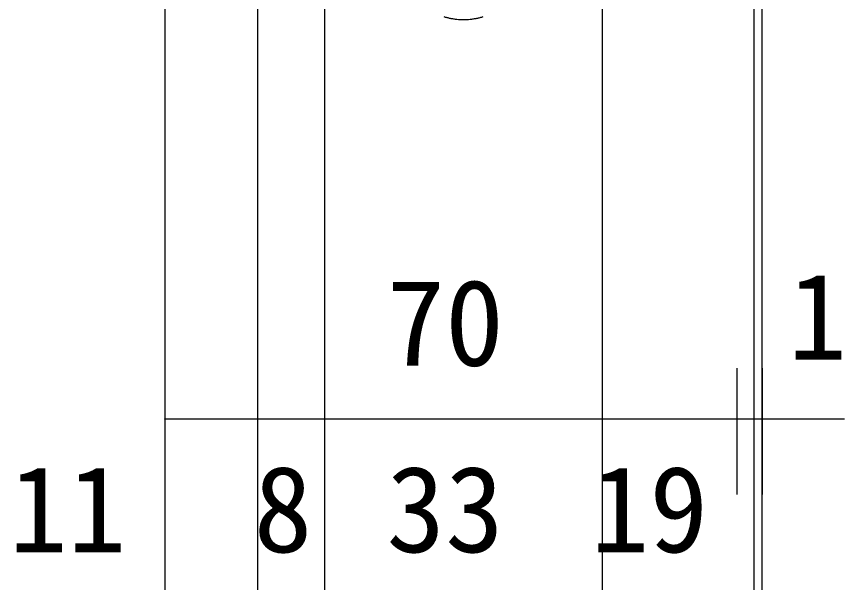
# Model space of a CAD drawing. Units: millimetres, scale not verified. Extents: x -800 to 800, y -554 to 554.
# Drawn here: x -230.5 to -132.1, y 258.2 to 325.4 of the extents above; entities that cross this region are included whole.
import ezdxf
from ezdxf.enums import TextEntityAlignment as Align

# ---------------------------------------------------------------- set-up
doc = ezdxf.new("R2010")
doc.units = ezdxf.units.MM
doc.header["$LTSCALE"] = 4
doc.layers.add('2-0', color=7, linetype='Continuous', lineweight=25)
doc.styles.add('ＭＳ ゴシック', font='')
doc.styles.get('ＭＳ ゴシック').set_extended_font_data('MS Gothic')

msp = doc.modelspace()

# ---------------------------------------------------------------- linework, layer by layer
at = {"layer": '2-0'}
for p, q in [((-212.886, 412.176), (-212.886, 153.471)), ((-142.885, 397.675), (-142.885, 153.471)), ((-141.887, 153.471), (-141.887, 397.673)), ((-201.887, 376.175), (-201.887, 153.471)), ((-193.885, 153.471), (-193.885, 367.876)), ((-160.887, 367.876), (-160.887, 153.471)), ((-212.886, 283.651), (-212.886, 268.651)), ((-144.885, 283.651), (-144.885, 268.651)), ((-141.887, 283.651), (-141.887, 268.651)), ((-212.886, 277.651), (-132.1, 277.651)), ((-212.848, 277.655), (-212.848, 277.651))]:
    msp.add_line(p, q, dxfattribs=at)
for centre, radius, start, end in [((-177.408, 332.915), 7.838, 252.71891, 255.56791), ((-177.405, 332.924), 7.847, 255.56824, 258.43247), ((-177.401, 332.945), 7.868, 258.43287, 261.31076), ((-177.396, 332.98), 7.903, 261.31123, 264.20055), ((-177.391, 333.031), 7.955, 264.20109, 267.09895), ((-177.387, 333.102), 8.026, 267.09956, 270.00246), ((-177.385, 333.107), 8.031, 269.99755, 272.89863), ((-177.382, 333.036), 7.96, 272.89923, 275.79535), ((-177.377, 332.984), 7.908, 275.79589, 278.68355), ((-177.371, 332.949), 7.872, 278.68402, 281.56038), ((-177.367, 332.928), 7.851, 281.56077, 284.42362), ((-177.365, 332.919), 7.841, 284.42394, 287.27172), ((-212.894, 277.651), 0.0328, 176.72948, 183.27052), ((-212.89, 277.651), 0.0367, 164.53125, 170.41697), ((-212.892, 277.651), 0.0342, 170.41599, 176.68348), ((-212.891, 277.651), 0.0355, 183.31122, 189.42742), ((-212.887, 277.652), 0.0392, 189.42054, 195.05528), ((-212.887, 277.65), 0.0393, 158.99341, 164.53507), ((-212.884, 277.653), 0.0429, 195.0467, 200.28306), ((-212.885, 277.649), 0.0418, 153.74594, 158.99896), ((-212.881, 277.654), 0.0462, 200.2739, 205.20233), ((-212.883, 277.648), 0.0439, 148.72272, 153.75241), ((-212.878, 277.655), 0.0488, 205.19315, 209.90498), ((-212.877, 277.656), 0.0505, 209.89596, 214.48086), ((-212.881, 277.647), 0.0456, 143.85317, 148.72965), ((-212.881, 277.647), 0.0465, 139.06488, 143.86029), ((-212.876, 277.656), 0.051, 214.47198, 219.01777), ((-212.881, 277.647), 0.0465, 134.28493, 139.07206), ((-212.877, 277.656), 0.0504, 219.00892, 223.60249), ((-212.881, 277.647), 0.0458, 129.44028, 134.29209), ((-212.878, 277.655), 0.0487, 223.59358, 228.32219), ((-212.88, 277.653), 0.0461, 228.31322, 233.26526), ((-212.882, 277.648), 0.0443, 124.45819, 129.44731), ((-212.882, 277.65), 0.0428, 233.25646, 238.52099), ((-212.883, 277.65), 0.0422, 119.26724, 124.46487), ((-212.885, 277.652), 0.0398, 113.79953, 119.27314), ((-212.883, 277.647), 0.0392, 238.51297, 244.17665), ((-212.886, 277.655), 0.0372, 107.99519, 113.80395), ((-212.885, 277.644), 0.0356, 244.17059, 250.3107), ((-212.886, 277.657), 0.0346, 101.80948, 107.99705), ((-212.886, 277.641), 0.0324, 250.30848, 256.98043), ((-212.887, 277.659), 0.0324, 95.22298, 101.80746), ((-212.887, 277.638), 0.0296, 256.98451, 264.20355), ((-212.887, 277.659), 0.0332, 88.31807, 95.02194), ((-212.887, 277.638), 0.0299, 264.43263, 271.86278), ((-212.887, 277.652), 0.0397, 82.39577, 88.50914), ((-212.887, 277.645), 0.036, 271.66217, 278.41116), ((-212.887, 277.653), 0.0382, 76.24147, 82.38627), ((-212.887, 277.644), 0.0352, 278.42582, 285.12251), ((-212.887, 277.654), 0.0375, 70.12534, 76.23274), ((-212.887, 277.644), 0.0353, 285.13484, 291.67647), ((-212.887, 277.645), 0.0361, 291.68535, 297.99584), ((-212.886, 277.654), 0.0373, 64.10525, 70.11813), ((-212.887, 277.654), 0.0377, 58.22256, 64.10002), ((-212.888, 277.646), 0.0375, 298.00098, 304.03588), ((-212.887, 277.653), 0.0383, 52.50026, 58.21942), ((-212.889, 277.647), 0.0393, 304.0376, 309.78302), ((-212.888, 277.653), 0.0392, 46.94366, 52.49905), ((-212.89, 277.649), 0.0412, 309.782, 315.24967), ((-212.888, 277.652), 0.0402, 41.54278, 46.94409), ((-212.891, 277.65), 0.0432, 315.24665, 320.4677), ((-212.889, 277.652), 0.0411, 36.27543, 41.54449), ((-212.893, 277.651), 0.045, 320.4633, 325.48234), ((-212.894, 277.652), 0.0463, 325.47704, 330.34762), ((-212.889, 277.651), 0.0418, 31.11036, 36.27806), ((-212.89, 277.651), 0.0423, 26.0101, 31.1136), ((-212.895, 277.652), 0.0471, 330.34172, 335.12321), ((-212.89, 277.651), 0.0424, 20.93337, 26.01369), ((-212.895, 277.653), 0.0471, 335.11689, 339.87265), ((-212.89, 277.651), 0.0422, 15.83703, 20.93705), ((-212.893, 277.652), 0.045, 344.65561, 349.5615), ((-212.894, 277.652), 0.0464, 339.86602, 344.66244), ((-212.889, 277.651), 0.0416, 10.6781, 15.84057), ((-212.891, 277.652), 0.0429, 349.55461, 354.64047), ((-212.888, 277.651), 0.0407, 5.41564, 10.68122), ((-212.888, 277.651), 0.0404, 354.63383, 359.97028)]:
    msp.add_arc(centre, radius, start, end, dxfattribs=at)

# ---------------------------------------------------------------- texts
at = {"layer": '2-0', "style": 'ＭＳ ゴシック'}
for s, p in [('1', (-138.798, 281.598)), ('70', (-186.544, 280.865)), ('11', (-231.42, 258.708)), ('8', (-202.328, 258.708)), ('33', (-186.544, 258.708)), ('19', (-162.273, 258.708))]:
    msp.add_text(s, height=10.26, dxfattribs=at).set_placement(p, align=Align.BOTTOM_LEFT)

doc.saveas('drawing.dxf')
